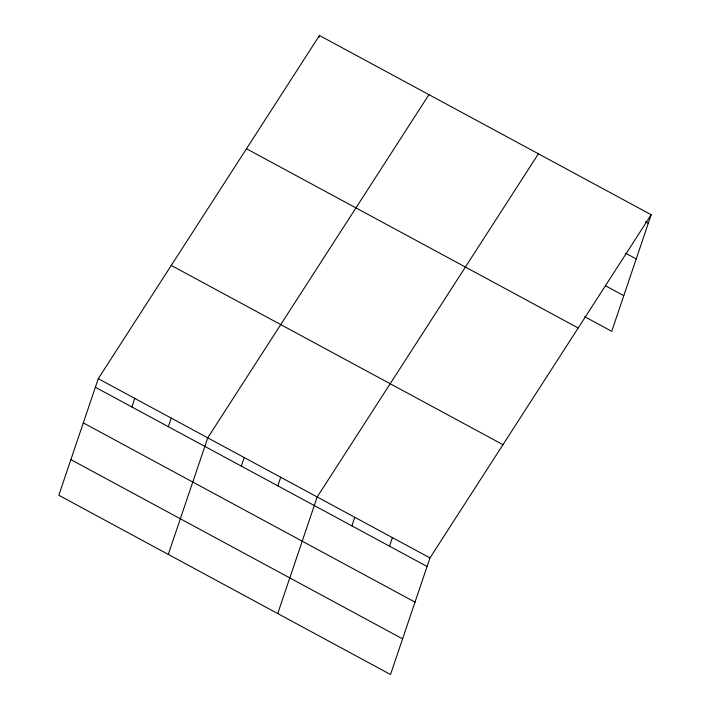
<?xml version="1.0" encoding="UTF-8"?>
<svg xmlns="http://www.w3.org/2000/svg" width="710" height="710" viewBox="0 0 710 710"><rect width="100%" height="100%" fill="white"/><g stroke="black" fill="none" stroke-linecap="round" stroke-linejoin="round"><path stroke-width="1.06" d="M98.273 378.678L58.815 495.26L390.518 674.5L429.976 557.927L651.185 214.739L319.482 35.5L98.273 378.678L429.976 557.927M131.865 406.963L134.758 398.399M168.35 426.674L171.243 418.119M318.843 37.399L319.482 35.5M168.279 554.412L207.737 437.83L428.946 94.652M241.32 466.106L244.222 457.551M277.814 485.826L280.707 477.262M277.734 613.555L317.192 496.982L538.411 153.795M351.894 525.853L354.787 517.297M389.479 546.167L392.381 537.612M651.185 214.739L611.727 331.321L584.738 316.731M645.399 221.742L648.292 223.304M625.616 253.221L636.222 258.946M605.479 285.775L623.788 295.671M246.485 148.754L578.188 327.993M171.27 265.433L502.973 444.673M95.371 387.243L427.074 566.482M83.31 422.894L415.013 602.133M70.876 459.618L402.579 638.858"/></g></svg>
